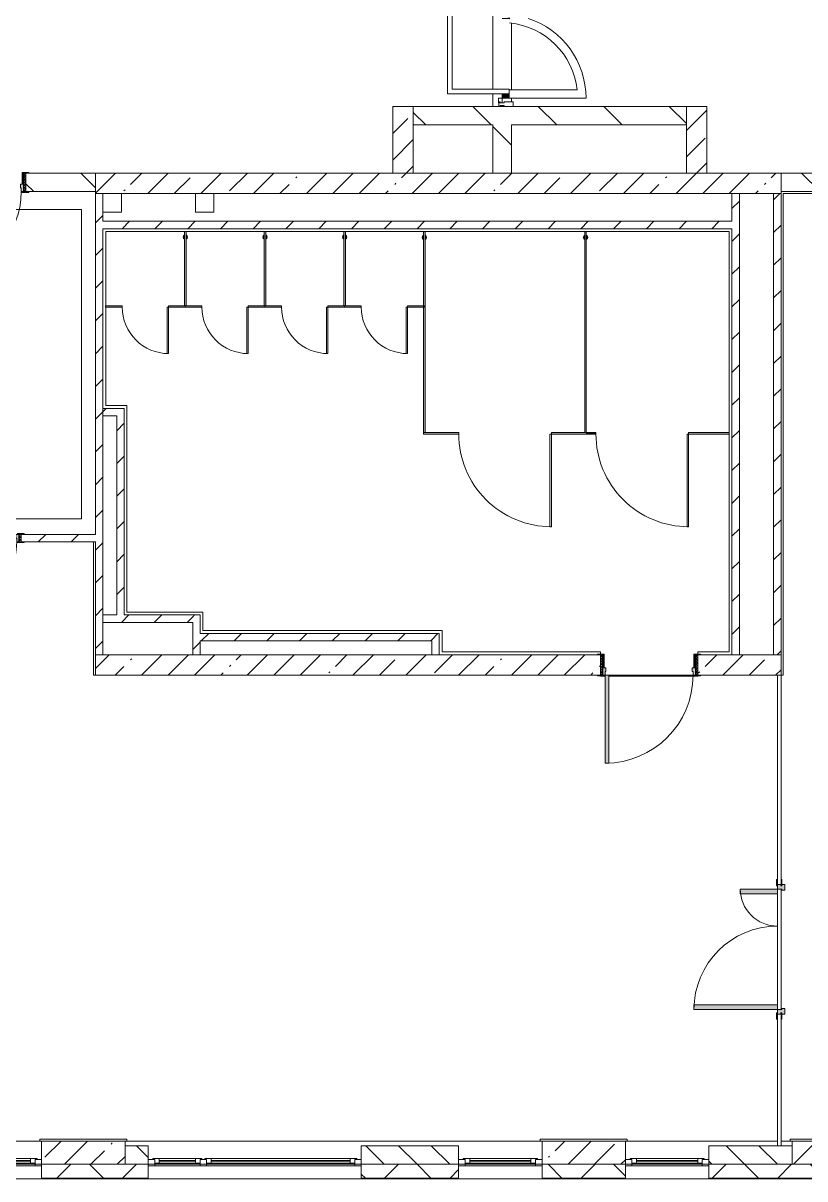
# Model space of a CAD drawing. Header units: millimetres. Extents: x 35316 to 242799, y -8553 to 29000.
# Drawn here: x 201357 to 209794, y -258 to 12219 of the extents above; entities that cross this region are included whole.
import ezdxf

# ---------------------------------------------------------------- set-up
doc = ezdxf.new("R2010")
doc.units = ezdxf.units.MM
for name, color, linetype, lineweight in [('A-DETL-2', 7, 'Continuous', 5), ('A-DOOR-7', 7, 'Continuous', 5), ('A-GENM-6', 7, 'Continuous', 5), ('A-GLAZ-2', 7, 'Continuous', 5), ('A-GLAZ-CWMG-3', 7, 'Continuous', 5), ('A-WALL', 7, 'Continuous', 9), ('A-WALL-2', 7, 'Continuous', 5), ('I-WALL-5', 7, 'Continuous', 5), ('S-COLS-2', 7, 'Continuous', 5)]:
    doc.layers.add(name, color=color, linetype=linetype, lineweight=lineweight)
for name, color, linetype, lineweight, true_color in [('A-DETL-GENF-6', 7, 'Continuous', 5, 0xaaaaaa), ('A-DETL-GENF-8', 7, 'Continuous', 5, 0xe2e2e2), ('A-DOOR-3', 7, 'Continuous', 5, 0xaaaaaa), ('A-DOOR-4', 7, 'Continuous', 5, 0xe2e2e2), ('A-DOOR-FRAM-2', 7, 'Continuous', 5, 0xe2e2e2), ('A-DOOR-FRAM-3', 7, 'Continuous', 5, 0xaaaaaa), ('A-FLOR-3', 7, 'Continuous', 5, 0xaaaaaa), ('A-GENM-9', 7, 'Continuous', 5, 0xe2ddcd)]:
    doc.layers.add(name, color=color, linetype=linetype, lineweight=lineweight, true_color=true_color)
pattern_1 = [(45, (107926.8, 0), (-176.7767, 176.7767), [])]
pattern_2 = [(45, (107926.8, 0), (-285.1231, 285.1231), []), (45, (108211.92, 0), (-285.1231, 285.1231), [504.031, -100.806, 16.764, -84.042])]
pattern_3 = [(135, (107926.8, 0), (-353.5534, -353.5534), [])]

# ---------------------------------------------------------------- blocks, each defined once
blk = doc.blocks.new('BSC_Колонна _Прямоугольная - 250х900-23282983-3_3_2_птичка')
at = {"layer": 'S-COLS-2'}
h = blk.add_hatch(dxfattribs=at)
h.set_pattern_fill('FP_132', color=256, style=0, pattern_type=2)
h.set_pattern_definition([(45, (-99480, -25), (-285.1231, 285.1231), []), (45, (-99194.88, -25), (-285.1231, 285.1231), [504.031, -100.806, 16.764, -84.042])])
h.paths.add_polyline_path([(450, -125), (450, 125), (-450, 125), (-450, -125), (-19, -125)])
for p, q in [((450, 125), (-450, 125)), ((-450, 125), (-450, -125)), ((450, -125), (450, 125)), ((-450, -125), (450, -125))]:
    blk.add_line(p, q, dxfattribs=at)
blk = doc.blocks.new('110_Дверь_СКБ_1Ст_Внутренняя1 - Д-7а_л__950x2100h_Туалет-V149-3_3_2_птичка')
at = {"layer": 'A-DOOR-3'}
h = blk.add_hatch(dxfattribs=at)
h.set_pattern_fill('FP_134', color=256, style=0, pattern_type=2)
h.set_pattern_definition([(135, (1776.41, 174.685), (-14.14214, -14.14214), []), (225, (1776.41, 174.685), (14.14214, -14.14214), [])])
h.paths.add_polyline_path([(537.5, 110), (512.5, 110), (512.5, -110), (537.5, -110)])
at = {"layer": 'A-DOOR-4'}
h = blk.add_hatch(color=256, dxfattribs=at)
h.paths.add_polyline_path([(487.5, 110), (487.5, 70), (477.5, 70), (477.5, 30), (512.5, 30), (512.5, 110)])
h.paths.add_polyline_path([(-462.5, 110), (-487.5, 110), (-487.5, 30), (-452.5, 30), (-452.5, 70), (-462.5, 70)])
at = {"layer": 'A-DOOR-FRAM-2'}
for points in [[(447.5, 1060), (447.5, 110), (487.5, 110), (487.5, 1060)], [(-542.5, 118), (-542.5, 110), (-472.5, 110), (-472.5, 118)], [(-472.5, 30), (-487.5, 30), (-487.5, -110), (-472.5, -110)], [(567.5, 118), (497.5, 118), (497.5, 110), (567.5, 110)], [(512.5, 30), (497.5, 30), (497.5, -110), (512.5, -110)], [(-542.5, -110), (-542.5, -118), (-472.5, -118), (-472.5, -110)], [(567.5, -110), (497.5, -110), (497.5, -118), (567.5, -118)]]:
    blk.add_hatch(color=256, dxfattribs=at).paths.add_polyline_path(points)
at = {"layer": 'A-DOOR-FRAM-3'}
h = blk.add_hatch(dxfattribs=at)
h.set_pattern_fill('FP_135', color=256, style=0, pattern_type=2)
h.set_pattern_definition([(45, (-346.384, 174.685), (-14.1421, 14.1421), []), (135, (-346.384, 174.685), (-14.1421, -14.1421), [])])
h.paths.add_polyline_path([(-487.5, 110), (-512.5, 110), (-512.5, -110), (-487.5, -110)])
at = {"layer": 'A-DOOR-3'}
for p, q in [((487.5, 1060), (447.5, 1060)), ((447.5, 1060), (447.5, 110)), ((487.5, 110), (487.5, 1060)), ((447.5, 110), (487.5, 110))]:
    blk.add_line(p, q, dxfattribs=at)
blk.add_arc((487.5, 110), 950, 90, 180, dxfattribs=at)
at = {"layer": 'A-DOOR-FRAM-3'}
for p, q in [((-472.5, 118), (-542.5, 118)), ((-542.5, 118), (-542.5, 110)), ((-542.5, 110), (-472.5, 110)), ((-487.5, 110), (-512.5, 110)), ((-512.5, 110), (-512.5, -110)), ((-462.5, 110), (-487.5, 110)), ((-487.5, 110), (-487.5, 30)), ((-487.5, -110), (-487.5, 110)), ((-472.5, 110), (-487.5, 110)), ((-487.5, 110), (-487.5, 109)), ((-487.5, 109), (-472.5, 109)), ((-487.5, 30), (-452.5, 30)), ((-472.5, 30), (-487.5, 30)), ((-487.5, 30), (-487.5, -110)), ((-472.5, 110), (-472.5, 118)), ((-472.5, 109), (-472.5, 110)), ((-472.5, -110), (-472.5, 30)), ((-462.5, 70), (-462.5, 110)), ((-452.5, 70), (-462.5, 70)), ((-452.5, 30), (-452.5, 70)), ((487.5, 70), (477.5, 70)), ((477.5, 70), (477.5, 30)), ((477.5, 30), (512.5, 30)), ((487.5, 110), (487.5, 70)), ((512.5, 110), (487.5, 110)), ((567.5, 118), (497.5, 118)), ((497.5, 118), (497.5, 110)), ((512.5, 110), (497.5, 110)), ((497.5, 110), (497.5, 109)), ((497.5, 110), (567.5, 110)), ((497.5, 109), (512.5, 109)), ((512.5, 30), (497.5, 30)), ((497.5, 30), (497.5, -110)), ((512.5, 30), (512.5, 110)), ((537.5, 110), (512.5, 110)), ((512.5, 110), (512.5, -110)), ((512.5, 109), (512.5, 110)), ((512.5, -110), (512.5, 30)), ((537.5, -110), (537.5, 110)), ((567.5, 110), (567.5, 118)), ((-472.5, -110), (-542.5, -110)), ((-542.5, -110), (-542.5, -118)), ((-542.5, -118), (-472.5, -118)), ((-512.5, -110), (-487.5, -110)), ((-487.5, -110), (-472.5, -110)), ((-472.5, -118), (-472.5, -110)), ((497.5, -110), (512.5, -110)), ((567.5, -110), (497.5, -110)), ((497.5, -110), (497.5, -118)), ((497.5, -118), (567.5, -118)), ((512.5, -110), (537.5, -110)), ((567.5, -118), (567.5, -110))]:
    blk.add_line(p, q, dxfattribs=at)
blk = doc.blocks.new('BSC_Колонна _Прямоугольная - 250х900-V150-3_3_2_птичка')
at = {"layer": 'S-COLS-2'}
h = blk.add_hatch(dxfattribs=at)
h.set_pattern_fill('FP_136', color=256, style=0, pattern_type=2)
h.set_pattern_definition([(45, (-94080, -25), (-285.1231, 285.1231), []), (45, (-93794.88, -25), (-285.1231, 285.1231), [504.031, -100.806, 16.764, -84.042])])
h.paths.add_polyline_path([(450, -125), (450, 125), (-450, 125), (-450, -125), (82, -125)])
for p, q in [((450, 125), (-450, 125)), ((-450, 125), (-450, -125)), ((450, -125), (450, 125)), ((-450, -125), (450, -125))]:
    blk.add_line(p, q, dxfattribs=at)
blk = doc.blocks.new('BSC_Колонна _Прямоугольная - 250х900-V151-3_3_2_птичка')
at = {"layer": 'S-COLS-2'}
h = blk.add_hatch(dxfattribs=at)
h.set_pattern_fill('FP_137', color=256, style=0, pattern_type=2)
h.set_pattern_definition([(45, (-102180, -25), (-285.1231, 285.1231), []), (45, (-101894.88, -25), (-285.1231, 285.1231), [504.031, -100.806, 16.764, -84.042])])
h.paths.add_polyline_path([(450, -125), (450, 125), (-450, 125), (-450, -125)])
for p, q in [((450, 125), (-450, 125)), ((-450, 125), (-450, -125)), ((450, -125), (450, 125)), ((-450, -125), (450, -125))]:
    blk.add_line(p, q, dxfattribs=at)
blk = doc.blocks.new('120_Окно_СКБ_2Ст_Фрамуга сверху - 120_Окно_СКБ_2Ст_2300х2500_h_ ДОО-19727959-3_3_2_птичка')
at = {"layer": 'A-GLAZ-2'}
for p, q in [((-1150, -127), (-1150, -57)), ((-1150, -57), (-1080, -57)), ((1150, -57), (-1150, -57)), ((-1080, -57), (-1080, -127)), ((-1080, -57), (1080, -57)), ((520, -87), (-1080, -87)), ((-1080, -87), (-1080, -127)), ((-1030, -137), (-1030, -87)), ((-1030, -107), (470, -107)), ((470, -117), (-1030, -117)), ((470, -137), (470, -87)), ((520, -127), (520, -57)), ((520, -57), (590, -57)), ((520, -127), (520, -87)), ((590, -57), (590, -127)), ((1080, -87), (590, -87)), ((590, -87), (590, -127)), ((640, -137), (640, -87)), ((640, -107), (1030, -107)), ((1030, -117), (640, -117)), ((1030, -137), (1030, -87)), ((1080, -127), (1080, -57)), ((1080, -57), (1150, -57)), ((1080, -127), (1080, -87)), ((1150, -57), (1150, -127)), ((-1080, -127), (-1150, -127)), ((-1150, -127), (-1100, -127)), ((-1080, -127), (-1100, -127)), ((-1100, -127), (-1100, -137)), ((-1100, -137), (540, -137)), ((540, -137), (-1100, -137)), ((590, -127), (520, -127)), ((540, -127), (520, -127)), ((540, -127), (570, -127)), ((540, -127), (570, -127)), ((540, -137), (540, -127)), ((590, -127), (570, -127)), ((570, -127), (570, -137)), ((570, -137), (1100, -137)), ((1100, -137), (570, -137)), ((1150, -127), (1080, -127)), ((1100, -127), (1080, -127)), ((1100, -127), (1150, -127)), ((1100, -137), (1100, -127))]:
    blk.add_line(p, q, dxfattribs=at)
blk = doc.blocks.new('120_Окно_СКБ_1Ст - 120_Окно_СКБ_1Ст 900х2500_h_ с форточкой-V153-3_3_2_птичка')
at = {"layer": 'A-GLAZ-2'}
for p, q in [((-450, -127), (-450, -57)), ((-450, -57), (-380, -57)), ((450, -57), (-450, -57)), ((-380, -57), (-380, -127)), ((380, -87), (-380, -87)), ((-380, -87), (-380, -127)), ((-330, -137), (-330, -87)), ((-330, -107), (330, -107)), ((330, -117), (-330, -117)), ((330, -137), (330, -87)), ((380, -127), (380, -57)), ((380, -57), (450, -57)), ((380, -127), (380, -87)), ((450, -57), (450, -127)), ((-380, -127), (-450, -127)), ((-450, -127), (-400, -127)), ((-380, -127), (-400, -127)), ((-400, -127), (-400, -137)), ((-400, -137), (400, -137)), ((400, -137), (-400, -137)), ((450, -127), (380, -127)), ((400, -127), (380, -127)), ((400, -127), (450, -127)), ((400, -137), (400, -127))]:
    blk.add_line(p, q, dxfattribs=at)
blk = doc.blocks.new('120_Окно_СКБ_1Ст - 120_Окно_СКБ_1Ст 900х2500_h_ с форточкой-22876038-3_3_2_птичка')
at = {"layer": 'A-GLAZ-2'}
for p, q in [((-450, -127), (-450, -57)), ((-450, -57), (-380, -57)), ((450, -57), (-450, -57)), ((-380, -57), (-380, -127)), ((380, -87), (-380, -87)), ((-380, -87), (-380, -127)), ((-330, -137), (-330, -87)), ((-330, -107), (330, -107)), ((330, -117), (-330, -117)), ((330, -137), (330, -87)), ((380, -127), (380, -57)), ((380, -57), (450, -57)), ((380, -127), (380, -87)), ((450, -57), (450, -127)), ((-380, -127), (-450, -127)), ((-450, -127), (-400, -127)), ((-380, -127), (-400, -127)), ((-400, -127), (-400, -137)), ((-400, -137), (400, -137)), ((400, -137), (-400, -137)), ((450, -127), (380, -127)), ((400, -127), (380, -127)), ((400, -127), (450, -127)), ((400, -137), (400, -127))]:
    blk.add_line(p, q, dxfattribs=at)
blk = doc.blocks.new('110_Дверь_СКБ_1Ст_Внутренняя1 - Д-8 950x2100h_охрана-V124-3_3_2_птичка')
at = {"layer": 'A-DOOR-3'}
h = blk.add_hatch(dxfattribs=at)
h.set_pattern_fill('FP_21', color=256, style=0, pattern_type=2)
h.set_pattern_definition([(135, (1826.41, 164.685), (-14.14214, -14.14214), []), (225, (1826.41, 164.685), (14.14214, -14.14214), [])])
h.paths.add_polyline_path([(487, 100), (462, 100), (462, -100), (487, -100)])
at = {"layer": 'A-DOOR-4'}
h = blk.add_hatch(color=256, dxfattribs=at)
h.paths.add_polyline_path([(437, 100), (437, 60), (427, 60), (427, 20), (462, 20), (462, 100), (443, 100)])
h.paths.add_polyline_path([(-438, 100), (-438, 20), (-403, 20), (-403, 60), (-413, 60), (-413, 100)])
at = {"layer": 'A-DOOR-FRAM-2'}
for points in [[(397, 950), (397, 100), (437, 100), (437, 950)], [(-493, 108), (-493, 100), (-423, 100), (-423, 108)], [(-423, 20), (-438, 20), (-438, -100), (-423, -100)], [(517, 108), (447, 108), (447, 100), (517, 100)], [(462, 20), (447, 20), (447, -100), (462, -100)], [(-493, -100), (-493, -108), (-423, -108), (-423, -100)], [(447, -100), (447, -108), (517, -108), (517, -100)]]:
    blk.add_hatch(color=256, dxfattribs=at).paths.add_polyline_path(points)
at = {"layer": 'A-DOOR-FRAM-3'}
h = blk.add_hatch(dxfattribs=at)
h.set_pattern_fill('FP_114', color=256, style=0, pattern_type=2)
h.set_pattern_definition([(45, (-296.384, 164.685), (-14.1421, 14.1421), []), (135, (-296.384, 164.685), (-14.1421, -14.1421), [])])
h.paths.add_polyline_path([(-438, 100), (-463, 100), (-463, -100), (-438, -100)])
at = {"layer": 'A-DOOR-3'}
for p, q in [((437, 950), (397, 950)), ((397, 950), (397, 100)), ((437, 100), (437, 950)), ((397, 100), (437, 100))]:
    blk.add_line(p, q, dxfattribs=at)
blk.add_arc((437, 100), 850, 90, 180, dxfattribs=at)
at = {"layer": 'A-DOOR-FRAM-3'}
for p, q in [((-423, 108), (-493, 108)), ((-493, 108), (-493, 100)), ((-493, 100), (-423, 100)), ((-438, 100), (-463, 100)), ((-463, 100), (-463, -100)), ((-413, 100), (-438, 100)), ((-438, 100), (-438, 20)), ((-438, -100), (-438, 100)), ((-423, 100), (-438, 100)), ((-438, 100), (-438, 99)), ((-438, 99), (-423, 99)), ((-438, 20), (-403, 20)), ((-423, 20), (-438, 20)), ((-438, 20), (-438, -100)), ((-423, 100), (-423, 108)), ((-423, 99), (-423, 100)), ((-423, -100), (-423, 20)), ((-413, 60), (-413, 100)), ((-403, 60), (-413, 60)), ((-403, 20), (-403, 60)), ((437, 60), (427, 60)), ((427, 60), (427, 20)), ((427, 20), (462, 20)), ((437, 100), (437, 60)), ((462, 100), (437, 100)), ((517, 108), (447, 108)), ((447, 108), (447, 100)), ((462, 100), (447, 100)), ((447, 100), (447, 99)), ((447, 100), (517, 100)), ((447, 99), (462, 99)), ((462, 20), (447, 20)), ((447, 20), (447, -100)), ((462, 20), (462, 100)), ((487, 100), (462, 100)), ((462, 100), (462, -100)), ((462, 99), (462, 100)), ((462, -100), (462, 20)), ((487, -100), (487, 100)), ((517, 100), (517, 108)), ((-423, -100), (-493, -100)), ((-493, -100), (-493, -108)), ((-493, -108), (-423, -108)), ((-463, -100), (-438, -100)), ((-438, -100), (-423, -100)), ((-423, -108), (-423, -100)), ((447, -100), (462, -100)), ((517, -100), (447, -100)), ((447, -100), (447, -108)), ((447, -108), (517, -108)), ((462, -100), (487, -100)), ((517, -108), (517, -100))]:
    blk.add_line(p, q, dxfattribs=at)
blk = doc.blocks.new('110_Дверь_СКБ_1Ст_Внутренняя1 - Д-8 950x2100h_охрана-V154-3_3_2_птичка')
at = {"layer": 'A-DOOR-3'}
h = blk.add_hatch(dxfattribs=at)
h.set_pattern_fill('FP_138', color=256, style=0, pattern_type=2)
h.set_pattern_definition([(135, (1826.41, 104.685), (-14.14214, -14.14214), []), (225, (1826.41, 104.685), (14.14214, -14.14214), [])])
h.paths.add_polyline_path([(487, 40), (462, 40), (462, -40), (487, -40)])
at = {"layer": 'A-DOOR-4'}
h = blk.add_hatch(color=256, dxfattribs=at)
h.paths.add_polyline_path([(437, 40), (437, 0), (427, 0), (427, -40), (462, -40), (462, 40)])
h.paths.add_polyline_path([(-413, 40), (-438, 40), (-438, -40), (-403, -40), (-403, 0), (-413, 0)])
at = {"layer": 'A-DOOR-FRAM-2'}
for points in [[(397, 890), (397, 40), (437, 40), (437, 890)], [(-493, 48), (-493, 40), (-423, 40), (-423, 48)], [(517, 48), (447, 48), (447, 40), (517, 40)], [(-423, -40), (-493, -40), (-493, -48), (-423, -48)], [(447, -40), (447, -48), (517, -48), (517, -40)]]:
    blk.add_hatch(color=256, dxfattribs=at).paths.add_polyline_path(points)
at = {"layer": 'A-DOOR-FRAM-3'}
h = blk.add_hatch(dxfattribs=at)
h.set_pattern_fill('FP_139', color=256, style=0, pattern_type=2)
h.set_pattern_definition([(45, (-296.384, 104.685), (-14.1421, 14.1421), []), (135, (-296.384, 104.685), (-14.1421, -14.1421), [])])
h.paths.add_polyline_path([(-438, 40), (-463, 40), (-463, -40), (-438, -40)])
at = {"layer": 'A-DOOR-3'}
for p, q in [((437, 890), (397, 890)), ((397, 890), (397, 40)), ((437, 40), (437, 890)), ((397, 40), (437, 40))]:
    blk.add_line(p, q, dxfattribs=at)
blk.add_arc((437, 40), 850, 90, 180, dxfattribs=at)
at = {"layer": 'A-DOOR-FRAM-3'}
for p, q in [((-423, 48), (-493, 48)), ((-493, 48), (-493, 40)), ((-493, 40), (-423, 40)), ((-438, 40), (-463, 40)), ((-463, 40), (-463, -40)), ((-413, 40), (-438, 40)), ((-438, 40), (-438, -40)), ((-438, -40), (-438, 40)), ((-423, 40), (-438, 40)), ((-438, 40), (-438, 39)), ((-438, 39), (-423, 39)), ((-423, 40), (-423, 48)), ((-423, 39), (-423, 40)), ((-413, 0), (-413, 40)), ((-403, 0), (-413, 0)), ((-403, -40), (-403, 0)), ((437, 0), (427, 0)), ((427, 0), (427, -40)), ((437, 40), (437, 0)), ((462, 40), (437, 40)), ((517, 48), (447, 48)), ((447, 48), (447, 40)), ((462, 40), (447, 40)), ((447, 40), (447, 39)), ((447, 40), (517, 40)), ((447, 39), (462, 39)), ((462, -40), (462, 40)), ((487, 40), (462, 40)), ((462, 40), (462, -40)), ((462, 39), (462, 40)), ((487, -40), (487, 40)), ((517, 40), (517, 48)), ((-423, -40), (-493, -40)), ((-493, -40), (-493, -48)), ((-493, -48), (-423, -48)), ((-463, -40), (-438, -40)), ((-423, -39), (-438, -39)), ((-438, -39), (-438, -40)), ((-438, -40), (-403, -40)), ((-438, -40), (-423, -40)), ((-423, -40), (-423, -39)), ((-423, -48), (-423, -40)), ((427, -40), (462, -40)), ((462, -39), (447, -39)), ((447, -39), (447, -40)), ((447, -40), (462, -40)), ((517, -40), (447, -40)), ((447, -40), (447, -48)), ((447, -48), (517, -48)), ((462, -40), (462, -39)), ((462, -40), (487, -40)), ((517, -48), (517, -40))]:
    blk.add_line(p, q, dxfattribs=at)
blk = doc.blocks.new('131_Сантехническая перегородка 7 - СП-1-V256-3_3_2_птичка')
at = {"layer": 'A-GENM-9'}
blk.add_hatch(color=256, dxfattribs=at).paths.add_polyline_path([(2166, 8), (-4, 8), (-4, -8), (2166, -8)])
at = {"layer": 'A-GENM-6'}
for p, q in [((2166, 8), (-4, 8)), ((-4, 8), (-4, -8)), ((2166, -8), (2166, 8)), ((-4, -8), (2166, -8))]:
    blk.add_line(p, q, dxfattribs=at)
at = {"layer": 'A-GENM-6', "flags": 128}
for points in [[(71, 8), (71, 9), (71, 9), (70, 9), (70, 10), (70, 10), (69, 11), (69, 11), (68, 12), (68, 12), (67, 12), (67, 13), (66, 13), (66, 13), (65, 14), (65, 14), (64, 14), (64, 14), (63, 14), (62, 15), (62, 15), (61, 15), (61, 15), (60, 15), (59, 15), (59, 15), (58, 15), (58, 15), (57, 15), (56, 15), (56, 15), (55, 15), (55, 15), (54, 14), (54, 14), (53, 14), (52, 14), (52, 13), (51, 13), (51, 13), (50, 13), (50, 12), (49, 12), (49, 11), (48, 11), (48, 11), (48, 10), (47, 10), (47, 9), (46, 9), (46, 8), (46, 8)], [(46, -8), (46, -9), (47, -9), (47, -9), (47, -10), (48, -10), (48, -11), (49, -11), (49, -12), (50, -12), (50, -12), (51, -13), (51, -13), (52, -13), (52, -14), (53, -14), (53, -14), (54, -14), (54, -14), (55, -15), (56, -15), (56, -15), (57, -15), (57, -15), (58, -15), (59, -15), (59, -15), (60, -15), (60, -15), (61, -15), (62, -15), (62, -15), (63, -15), (63, -14), (64, -14), (64, -14), (65, -14), (66, -13), (66, -13), (67, -13), (67, -13), (68, -12), (68, -12), (69, -11), (69, -11), (69, -11), (70, -10), (70, -10), (71, -9), (71, -9), (71, -8), (71, -8)]]:
    blk.add_lwpolyline(points, dxfattribs=at)
at = {"layer": 'A-GENM-6'}
for radius, start, end in [(24.6, 19.9113, 160.0887), (17.6, 45, 135), (17.6, 45, 135), (15.1, 45, 135), (24.6, 199.9113, 340.0887), (17.6, 225, 315), (17.6, 225, 315), (15.1, 225, 315)]:
    blk.add_arc((59, 0), radius, start, end, dxfattribs=at)
blk = doc.blocks.new('131_Сантехническая перегородка 6 - СП-1-V257-3_3_2_птичка')
at = {"layer": 'A-GENM-9'}
blk.add_hatch(color=256, dxfattribs=at).paths.add_polyline_path([(800, 8), (0, 8), (0, -8), (800, -8)])
at = {"layer": 'A-GENM-6'}
for p, q in [((800, 8), (0, 8)), ((0, 8), (0, -8)), ((800, -8), (800, 8)), ((0, -8), (800, -8))]:
    blk.add_line(p, q, dxfattribs=at)
at = {"layer": 'A-GENM-6', "flags": 128}
for points in [[(71, 8), (71, 9), (71, 9), (70, 9), (70, 10), (70, 10), (69, 11), (69, 11), (68, 12), (68, 12), (67, 12), (67, 13), (66, 13), (66, 13), (65, 14), (65, 14), (64, 14), (64, 14), (63, 14), (62, 15), (62, 15), (61, 15), (61, 15), (60, 15), (59, 15), (59, 15), (58, 15), (58, 15), (57, 15), (56, 15), (56, 15), (55, 15), (55, 15), (54, 14), (54, 14), (53, 14), (52, 14), (52, 13), (51, 13), (51, 13), (50, 13), (50, 12), (49, 12), (49, 11), (48, 11), (48, 11), (48, 10), (47, 10), (47, 9), (46, 9), (46, 8), (46, 8)], [(46, -8), (46, -9), (47, -9), (47, -9), (47, -10), (48, -10), (48, -11), (49, -11), (49, -12), (50, -12), (50, -12), (51, -13), (51, -13), (52, -13), (52, -14), (53, -14), (53, -14), (54, -14), (54, -14), (55, -15), (56, -15), (56, -15), (57, -15), (57, -15), (58, -15), (59, -15), (59, -15), (60, -15), (60, -15), (61, -15), (62, -15), (62, -15), (63, -15), (63, -14), (64, -14), (64, -14), (65, -14), (66, -13), (66, -13), (67, -13), (67, -13), (68, -12), (68, -12), (69, -11), (69, -11), (69, -11), (70, -10), (70, -10), (71, -9), (71, -9), (71, -8), (71, -8)]]:
    blk.add_lwpolyline(points, dxfattribs=at)
at = {"layer": 'A-GENM-6'}
for radius, start, end in [(24.6, 19.9113, 160.0887), (17.6, 45, 135), (17.6, 45, 135), (15.1, 45, 135), (24.6, 199.9113, 340.0887), (17.6, 225, 315), (17.6, 225, 315), (15.1, 225, 315)]:
    blk.add_arc((59, 0), radius, start, end, dxfattribs=at)
blk = doc.blocks.new('131_Сантехническая перегородка_Дверь МГН - СД-1-V258-3_3_2_птичка')
at = {"layer": 'A-GENM-9'}
for points in [[(-370, 8), (-370, -8), (10, -8), (10, 8)], [(1010, 8), (1010, -8), (1390, -8), (1390, 8)]]:
    blk.add_hatch(color=256, dxfattribs=at).paths.add_polyline_path(points)
at = {"layer": 'A-DOOR-7'}
for p, q in [((10, 1008), (26, 1008)), ((10, 8), (10, 1008)), ((26, 8), (26, 1008)), ((10, 8), (26, 8))]:
    blk.add_line(p, q, dxfattribs=at)
blk.add_arc((10, 8), 1000, 360, 90, dxfattribs=at)
at = {"layer": 'A-GENM-6'}
for p, q in [((10, 8), (-370, 8)), ((-370, 8), (-370, -8)), ((10, -8), (10, 8)), ((1390, 8), (1010, 8)), ((1010, 8), (1010, -8)), ((1390, -8), (1390, 8)), ((-370, -8), (10, -8)), ((1010, -8), (1390, -8))]:
    blk.add_line(p, q, dxfattribs=at)
blk = doc.blocks.new('131_Сантехническая перегородка_Дверь 5 - СД-1-V259-3_3_2_птичка')
at = {"layer": 'A-GENM-9'}
for points in [[(70, 8), (70, -8), (250, -8), (250, 8)], [(750, 8), (750, -8), (930, -8), (930, 8)]]:
    blk.add_hatch(color=256, dxfattribs=at).paths.add_polyline_path(points)
at = {"layer": 'A-DOOR-7'}
for p, q in [((266, 508), (250, 508)), ((250, 8), (250, 508)), ((266, 8), (266, 508)), ((266, 8), (250, 8))]:
    blk.add_line(p, q, dxfattribs=at)
blk.add_arc((250, 8), 500, 360, 90, dxfattribs=at)
at = {"layer": 'A-GENM-6'}
for p, q in [((250, 8), (70, 8)), ((70, 8), (70, -8)), ((250, -8), (250, 8)), ((930, 8), (750, 8)), ((750, 8), (750, -8)), ((930, -8), (930, 8)), ((70, -8), (250, -8)), ((750, -8), (930, -8))]:
    blk.add_line(p, q, dxfattribs=at)
blk = doc.blocks.new('131_Сантехническая перегородка_Дверь МГН 2 - СД-1-V260-3_3_2_птичка')
at = {"layer": 'A-GENM-9'}
for points in [[(-430, 8), (-430, -8), (10, -8), (10, 8)], [(1010, 8), (1010, -8), (1110, -8), (1110, 8)]]:
    blk.add_hatch(color=256, dxfattribs=at).paths.add_polyline_path(points)
at = {"layer": 'A-DOOR-7'}
for p, q in [((10, 1008), (26, 1008)), ((10, 8), (10, 1008)), ((26, 8), (26, 1008)), ((10, 8), (26, 8))]:
    blk.add_line(p, q, dxfattribs=at)
blk.add_arc((10, 8), 1000, 360, 90, dxfattribs=at)
at = {"layer": 'A-GENM-6'}
for p, q in [((10, 8), (-430, 8)), ((-430, 8), (-430, -8)), ((10, -8), (10, 8)), ((1110, 8), (1010, 8)), ((1010, 8), (1010, -8)), ((1110, -8), (1110, 8)), ((-430, -8), (10, -8)), ((1010, -8), (1110, -8))]:
    blk.add_line(p, q, dxfattribs=at)
blk = doc.blocks.new('Дверь_Витражная_остекление_ - ВВ-7 остекление-32356329-3_3_2_птичка')
at = {"layer": 'A-DETL-GENF-8'}
blk.add_hatch(color=256, dxfattribs=at).paths.add_polyline_path([(-860, -20), (-860, -96), (-815, -96), (-815, -20)])
h = blk.add_hatch(color=256, dxfattribs=at)
h.paths.add_polyline_path([(865, -100), (900, -100), (900, -40), (910, -40), (910, -20), (865, -20), (865, -40)])
h.paths.add_polyline_path([(900, -880), (910, -880), (910, -140), (900, -140), (900, -833)])
at = {"layer": 'A-DETL-GENF-6'}
for p, q in [((-815, -20), (-860, -20)), ((-860, -96), (-860, -20)), ((-815, -20), (-860, -20)), ((-860, -20), (-860, -96)), ((865, -100), (865, -20)), ((865, -20), (865, -100)), ((910, -880), (910, -140)), ((910, -880), (910, -140)), ((910, -800), (900, -800)), ((910, -880), (900, -880)), ((900, -880), (910, -880))]:
    blk.add_line(p, q, dxfattribs=at)
at = {"layer": 'A-DOOR-3'}
for p, q in [((-910, 20), (-860, 20)), ((-910, -20), (-910, 20)), ((-860, 20), (-860, -20)), ((860, 20), (910, 20)), ((860, -20), (860, 20)), ((910, 20), (910, -20)), ((-860, -20), (-910, -20)), ((-860, -96), (-860, -20)), ((910, -20), (860, -20))]:
    blk.add_line(p, q, dxfattribs=at)
for centre, start, end in [((-860, -20), 354.5815, 0), ((860, -20), 180, 185.4185)]:
    blk.add_arc(centre, 860, start, end, dxfattribs=at)
blk = doc.blocks.new('Прямоугольный импост - Импост структурный с накладкой - 160мм Темный-32310142-3_3_2_птичка')
at = {"layer": 'A-GLAZ-CWMG-3'}
for p, q in [((-50, 0), (-50, 17)), ((-50, 17), (0, 17)), ((-40, 0), (-50, 0)), ((-40, -40), (-40, 0)), ((0, 0), (-10, 0)), ((-10, 0), (-10, -40)), ((0, 17), (0, 0)), ((-50, -140), (-50, -40)), ((-50, -40), (-40, -40)), ((-10, -40), (0, -40)), ((0, -40), (0, -140)), ((0, -140), (-50, -140))]:
    blk.add_line(p, q, dxfattribs=at)
blk = doc.blocks.new('110_Дверь_СКБ_2Ст - Д-5_п__в составе перегородки _не входит в спец__-32680317-3_3_2_птичка')
at = {"layer": 'A-DOOR-4'}
h = blk.add_hatch(color=256, dxfattribs=at)
h.paths.add_polyline_path([(712, 60), (652, 60), (652, 30), (662, 30), (662, -20), (712, -20)])
h.paths.add_polyline_path([(-628, 60), (-688, 60), (-688, -20), (-638, -20), (-638, 30), (-628, 30)])
for points in [[(-588, -420), (-588, -20), (-638, -20), (-638, -420)], [(662, -920), (662, -20), (612, -20), (612, -920)]]:
    blk.add_hatch(color=256, dxfattribs=at).paths.add_polyline_path(points)
at = {"layer": 'A-DOOR-FRAM-2'}
for points in [[(-672, 28), (-743, 28), (-743, 20), (-672, 20)], [(768, 28), (698, 28), (698, 20), (768, 20)], [(-672, -20), (-743, -20), (-743, -28), (-672, -28)], [(768, -20), (698, -20), (698, -28), (768, -28)]]:
    blk.add_hatch(color=256, dxfattribs=at).paths.add_polyline_path(points)
at = {"layer": 'A-DOOR-3'}
for p, q in [((-638, -20), (-588, -20)), ((-638, -420), (-638, -20)), ((-588, -20), (-588, -420)), ((612, -20), (662, -20)), ((612, -920), (612, -20)), ((662, -20), (662, -920)), ((-588, -420), (-638, -420)), ((662, -920), (612, -920))]:
    blk.add_line(p, q, dxfattribs=at)
for centre, radius, start, end in [((-638, -20), 400, 270, 0), ((662, -20), 900, 180, 270)]:
    blk.add_arc(centre, radius, start, end, dxfattribs=at)
at = {"layer": 'A-DOOR-FRAM-3'}
for p, q in [((-743, 28), (-672, 28)), ((-743, 20), (-743, 28)), ((-672, 20), (-743, 20)), ((-688, 60), (-628, 60)), ((-688, -20), (-688, 60)), ((-688, 20), (-672, 20)), ((-688, 19), (-688, 20)), ((-672, 19), (-688, 19)), ((-672, 28), (-672, 20)), ((-672, 20), (-672, 19)), ((-638, 30), (-638, -20)), ((-628, 30), (-638, 30)), ((-628, 60), (-628, 30)), ((652, 60), (712, 60)), ((652, 30), (652, 60)), ((662, 30), (652, 30)), ((662, -20), (662, 30)), ((698, 20), (698, 28)), ((698, 28), (768, 28)), ((698, 19), (698, 20)), ((698, 20), (712, 20)), ((768, 20), (698, 20)), ((712, 19), (698, 19)), ((712, 60), (712, -20)), ((712, 20), (712, 19)), ((768, 28), (768, 20)), ((-743, -20), (-672, -20)), ((-743, -28), (-743, -20)), ((-672, -28), (-743, -28)), ((-638, -20), (-688, -20)), ((-672, -20), (-672, -28)), ((712, -20), (662, -20)), ((698, -28), (698, -20)), ((698, -20), (768, -20)), ((768, -28), (698, -28)), ((768, -20), (768, -28))]:
    blk.add_line(p, q, dxfattribs=at)

msp = doc.modelspace()

# ---------------------------------------------------------------- hatches: boundary and pattern name
at = {"layer": 'A-WALL-2'}
h = msp.add_hatch(dxfattribs=at)
h.set_pattern_fill('FP_110', color=256, style=0, pattern_type=2)
h.set_pattern_definition([(135, (107926.8, 0), (-176.7767, -176.7767), [])])
h.paths.add_polyline_path([(229356.8, -100), (229356.8, 100), (229056.8, 100), (229056.8, -100)])
h.paths.add_polyline_path([(217756.8, -100), (217756.8, 100), (216856.8, 100), (216856.8, -100), (216924.9, -100)])
h.paths.add_polyline_path([(227256.8, -100), (227256.8, 100), (226756.8, 100), (226756.8, -100), (226992.2, -100)])
h.paths.add_polyline_path([(218656.8, -100), (219556.8, -100), (219556.8, 100), (218656.8, 100)])
h.paths.add_polyline_path([(221356.8, -100), (221606.8, -100), (221606.8, 100), (221356.8, 100)])
h.paths.add_polyline_path([(223906.8, -100), (224956.8, -100), (224956.8, 100), (223906.8, 100)])
h.paths.add_polyline_path([(209656.8, -100), (209656.8, 100), (208756.8, 100), (208756.8, -100), (209506.8, -100)])
h.paths.add_polyline_path([(210806.8, -100), (210806.8, 100), (210556.8, 100), (210556.8, -100), (210566.6, -100)])
h.paths.add_polyline_path([(205268, -100), (206056.8, -100), (206056.8, 100), (205006.8, 100), (205006.8, -100)])
h.paths.add_polyline_path([(213106.8, -100), (214156.8, -100), (214156.8, 100), (213106.8, 100)])
h.paths.add_polyline_path([(202706.8, -100), (202706.8, 100), (202456.8, 100), (202456.8, -100)])
h.paths.add_polyline_path([(199856.8, -100), (200656.8, -100), (200656.8, 100), (199856.8, 100)])
h = msp.add_hatch(dxfattribs=at)
h.set_pattern_fill('FP_112', color=256, style=0, pattern_type=2)
h.set_pattern_definition([(45, (107926.8, 0), (-353.5534, 353.5534), []), (135, (107926.8, 0), (-353.5534, -353.5534), [])])
h.paths.add_polyline_path([(232820.6, -250), (233006.8, -250), (233006.8, -100), (231656.8, -100), (231656.8, -250)])
h.paths.add_polyline_path([(228581.8, -250), (229356.8, -250), (229356.8, -100), (228156.8, -100), (228156.8, -250)])
h.paths.add_polyline_path([(216856.8, -250), (217756.8, -250), (217756.8, -100), (216856.8, -100)])
h.paths.add_polyline_path([(215056.8, -250), (215956.8, -250), (215956.8, -100), (215056.8, -100)])
h.paths.add_polyline_path([(218656.8, -250), (219556.8, -250), (219556.8, -100), (218656.8, -100)])
h.paths.add_polyline_path([(227256.8, -250), (227256.8, -100), (225856.8, -100), (225856.8, -250), (226992.2, -250)])
h.paths.add_polyline_path([(220456.8, -250), (221606.8, -250), (221606.8, -100), (220456.8, -100)])
h.paths.add_polyline_path([(224342.9, -250), (224956.8, -250), (224956.8, -100), (223906.8, -100), (223906.8, -250)])
h.paths.add_polyline_path([(202706.8, -250), (202706.8, -100), (201556.8, -100), (201556.8, -250), (202456.8, -250)])
h.paths.add_polyline_path([(214156.8, -250), (214156.8, -100), (213106.8, -100), (213106.8, -250), (213745.7, -250)])
h.paths.add_polyline_path([(205006.8, -250), (206056.8, -250), (206056.8, -100), (205006.8, -100)])
h.paths.add_polyline_path([(210806.8, -250), (210806.8, -100), (208756.8, -100), (208756.8, -250), (210566.6, -250)])
h.paths.add_polyline_path([(206956.8, -250), (207856.8, -250), (207856.8, -100), (206956.8, -100)])
h.paths.add_polyline_path([(199856.8, -250), (200656.8, -250), (200656.8, -100), (199856.8, -100)])
h.paths.add_polyline_path([(198956.8, -250), (198956.8, -100), (197136.8, -100), (197136.8, -250), (198909.7, -250)])
at = {"layer": 'I-WALL-5'}
h = msp.add_hatch(dxfattribs=at)
h.set_pattern_fill('FP_111', color=256, style=0, pattern_type=2)
h.set_pattern_definition(pattern_3)
h.paths.add_polyline_path([(206426.8, 10600), (206626.8, 10600), (206626.8, 11320), (206426.8, 11320), (206426.8, 10969)])
h.paths.add_polyline_path([(206426.8, 13220), (206626.8, 13220), (206626.8, 13400), (206426.8, 13400), (206426.8, 13335.9)])
h = msp.add_hatch(dxfattribs=at)
h.set_pattern_fill('FP_108', color=256, style=0, pattern_type=2)
h.set_pattern_definition(pattern_2)
h.paths.add_polyline_path([(205565.8, 10600), (205565.8, 11320), (205345.8, 11320), (205345.8, 10600)])
h = msp.add_hatch(dxfattribs=at)
h.set_pattern_fill('FP_111', color=256, style=0, pattern_type=2)
h.set_pattern_definition(pattern_3)
h.paths.add_polyline_path([(206426.8, 11120), (206426.8, 11320), (205565.8, 11320), (205565.8, 11120), (206327.7, 11120)])
h = msp.add_hatch(dxfattribs=at)
h.set_pattern_fill('FP_111', color=256, style=0, pattern_type=2)
h.set_pattern_definition(pattern_3)
h.paths.add_polyline_path([(208515.8, 11120), (208515.8, 11320), (206626.8, 11320), (206626.8, 11120), (207387.4, 11120)])
h = msp.add_hatch(dxfattribs=at)
h.set_pattern_fill('FP_108', color=256, style=0, pattern_type=2)
h.set_pattern_definition(pattern_2)
h.paths.add_polyline_path([(208735.8, 10600), (208735.8, 11320), (208515.8, 11320), (208515.8, 10600)])
h = msp.add_hatch(dxfattribs=at)
h.set_pattern_fill('FP_111', color=256, style=0, pattern_type=2)
h.set_pattern_definition(pattern_3)
h.paths.add_polyline_path([(209536.8, 10400), (211571.8, 10400), (211571.8, 10600), (209536.8, 10600)])
h.paths.add_polyline_path([(214805.4, 10400), (215056.8, 10400), (215056.8, 10600), (213021.8, 10600), (213021.8, 10400), (213745.7, 10400)])
h.paths.add_polyline_path([(199366.8, 10400), (200436.8, 10400), (200436.8, 10600), (199311.8, 10600), (199311.8, 10400)])
h.paths.add_polyline_path([(197536.8, 10400), (197911.8, 10400), (197911.8, 10600), (197536.8, 10600)])
h.paths.add_polyline_path([(202088.8, 10400), (202136.8, 10400), (202136.8, 10600), (201386.8, 10600), (201386.8, 10400), (201416.8, 10400)])
h = msp.add_hatch(dxfattribs=at)
h.set_pattern_fill('FP_108', color=256, style=0, pattern_type=2)
h.set_pattern_definition(pattern_2)
h.paths.add_polyline_path([(206327.7, 10380), (209536.8, 10380), (209536.8, 10600), (202136.8, 10600), (202136.8, 10380), (205268, 10380)])
h = msp.add_hatch(dxfattribs=at)
h.set_pattern_fill('FP_113', color=256, style=0, pattern_type=2)
h.set_pattern_definition(pattern_1)
h.paths.add_polyline_path([(202216.8, 5400), (202216.8, 10380), (202136.8, 10377.2), (202136.8, 5400)])
h = msp.add_hatch(dxfattribs=at)
h.set_pattern_fill('FP_113', color=256, style=0, pattern_type=2)
h.set_pattern_definition(pattern_1)
h.paths.add_polyline_path([(209006.8, 5400), (209086.8, 5400), (209086.8, 10380), (209006.8, 10377.2), (209006.8, 5643.4)])
h = msp.add_hatch(dxfattribs=at)
h.set_pattern_fill('FP_113', color=256, style=0, pattern_type=2)
h.set_pattern_definition(pattern_1)
h.paths.add_polyline_path([(209506.8, 5400), (209536.8, 5400), (209536.8, 10380), (209456.8, 10377.2), (209456.8, 5400)])
h = msp.add_hatch(dxfattribs=at)
h.set_pattern_fill('FP_113', color=256, style=0, pattern_type=2)
h.set_pattern_definition(pattern_1)
h.paths.add_polyline_path([(209006.8, 10000), (209006.8, 10080), (202216.8, 10080), (202216.8, 10000), (205268, 10000)])
h = msp.add_hatch(dxfattribs=at)
h.set_pattern_fill('FP_113', color=256, style=0, pattern_type=2)
h.set_pattern_definition(pattern_1)
h.paths.add_polyline_path([(202216.8, 7980), (202446.8, 7980), (202446.8, 8060), (202216.8, 8060), (202216.8, 8010.3)])
h = msp.add_hatch(dxfattribs=at)
h.set_pattern_fill('FP_113', color=256, style=0, pattern_type=2)
h.set_pattern_definition(pattern_1)
h.paths.add_polyline_path([(202446.8, 5830), (202446.8, 7980), (202366.8, 7980), (202366.8, 5830)])
h = msp.add_hatch(dxfattribs=at)
h.set_pattern_fill('FP_113', color=256, style=0, pattern_type=2)
h.set_pattern_definition(pattern_1)
h.paths.add_polyline_path([(202088.8, 6620), (202136.8, 6620), (202136.8, 6700), (201336.8, 6700), (201336.8, 6620), (201366.8, 6620)])
h.paths.add_polyline_path([(199969.4, 6620), (200386.8, 6620), (200386.8, 6700), (199956.8, 6700), (199956.8, 6620)])
h = msp.add_hatch(dxfattribs=at)
h.set_pattern_fill('FP_113', color=256, style=0, pattern_type=2)
h.set_pattern_definition(pattern_1)
h.paths.add_polyline_path([(203186.8, 5750), (203186.8, 5830), (202216.8, 5830), (202216.8, 5750), (203148.5, 5750)])
h = msp.add_hatch(dxfattribs=at)
h.set_pattern_fill('FP_113', color=256, style=0, pattern_type=2)
h.set_pattern_definition(pattern_1)
h.paths.add_polyline_path([(203266.8, 5400), (203266.8, 5830), (203186.8, 5830), (203186.8, 5400)])
h = msp.add_hatch(dxfattribs=at)
h.set_pattern_fill('FP_113', color=256, style=0, pattern_type=2)
h.set_pattern_definition(pattern_1)
h.paths.add_polyline_path([(205766.8, 5550), (205766.8, 5630), (203266.8, 5630), (203266.8, 5550), (205268, 5550)])
h = msp.add_hatch(dxfattribs=at)
h.set_pattern_fill('FP_113', color=256, style=0, pattern_type=2)
h.set_pattern_definition(pattern_1)
h.paths.add_polyline_path([(205846.8, 5400), (205846.8, 5630), (205766.8, 5630), (205766.8, 5400)])
h = msp.add_hatch(dxfattribs=at)
h.set_pattern_fill('FP_108', color=256, style=0, pattern_type=2)
h.set_pattern_definition(pattern_2)
h.paths.add_polyline_path([(208666.8, 5180), (209536.8, 5180), (209536.8, 5400), (208636.8, 5400), (208636.8, 5180)])
h.paths.add_polyline_path([(205268, 5180), (207586.8, 5180), (207586.8, 5400), (202136.8, 5400), (202136.8, 5180)])

# ---------------------------------------------------------------- linework, layer by layer
at = {"layer": 'A-DETL-2'}
for p, q in [((200526.8, 10207.5), (201986.8, 10207.5)), ((201986.8, 10207.5), (201986.8, 6867.5)), ((201986.8, 6867.5), (200486.8, 6867.5))]:
    msp.add_line(p, q, dxfattribs=at)
at = {"layer": 'A-FLOR-3'}
for p, q in [((205936.8, 13130), (205936.8, 11455)), ((205986.8, 11505), (205986.8, 13080)), ((206602.8, 11505), (205986.8, 11505)), ((206602.8, 11410), (206602.8, 11505)), ((207336.8, 11500), (206602.8, 11500)), ((205936.8, 11455), (206602.8, 11455)), ((206602.8, 11410), (207431.8, 11410)), ((202416.8, 10380), (202416.8, 10180)), ((203216.8, 10180), (203216.8, 10380)), ((203416.8, 10380), (203416.8, 10180)), ((211571.8, 10380), (209557.8, 10380)), ((209557.8, 10380), (209557.8, 5180)), ((202416.8, 10180), (202216.8, 10180)), ((203416.8, 10180), (203216.8, 10180)), ((205678.3, 9969), (202247.8, 9969)), ((202247.8, 9969), (202247.8, 9168)), ((207418.8, 9969), (205694.3, 9969)), ((208975.8, 9969), (207434.8, 9969)), ((208975.8, 7799), (208975.8, 9969)), ((202247.8, 9152), (202247.8, 8091)), ((202247.8, 8091), (202477.8, 8091)), ((202477.8, 8091), (202477.8, 5861)), ((208975.8, 5431), (208975.8, 7783)), ((202117.8, 5180), (202117.8, 6620)), ((202477.8, 5861), (203297.8, 5861)), ((203297.8, 5861), (203297.8, 5661)), ((203297.8, 5661), (205877.8, 5661)), ((205877.8, 5661), (205877.8, 5431)), ((205877.8, 5431), (207587.8, 5431)), ((207587.8, 5431), (207587.8, 5408)), ((208637.8, 5408), (208637.8, 5431)), ((208637.8, 5431), (208975.8, 5431)), ((202136.8, 5180), (202117.8, 5180)), ((207587.8, 5171), (207636.8, 5171)), ((208586.8, 5180), (207676.8, 5180)), ((207676.8, 5171), (208637.8, 5171)), ((209557.8, 5180), (209536.8, 5180)), ((201536.3, 150), (201536.3, 170)), ((201536.3, 170), (202476.3, 170)), ((202476.3, 170), (202476.3, 150)), ((206936.3, 150), (206936.3, 170)), ((206936.3, 170), (207876.3, 170)), ((207876.3, 170), (207876.3, 150)), ((209636.8, 150), (209636.8, 170)), ((209636.8, 170), (210576.8, 170))]:
    msp.add_line(p, q, dxfattribs=at)
for radius, start, end in [(905, 360, 71.85588), (815, 6.34007, 84.3668)]:
    msp.add_arc((206526.8, 11410), radius, start, end, dxfattribs=at)
at = {"layer": 'A-WALL'}
for p, q in [((205565.8, 11320), (205565.8, 11120)), ((208515.8, 11120), (208515.8, 11320)), ((202136.8, 10600), (202136.8, 10400)), ((206626.8, 10600), (206426.8, 10600)), ((209536.8, 10400), (209536.8, 10600)), ((202136.8, 5400), (202216.8, 5400)), ((209006.8, 5400), (209086.8, 5400)), ((209456.8, 5400), (209536.8, 5400)), ((209536.8, 5180), (209496.8, 5180)), ((209496.8, 100), (209536.8, 100)), ((202456.8, -100), (202706.8, -100)), ((202706.8, -100), (202456.8, -100)), ((205006.8, -100), (206056.8, -100)), ((206056.8, -100), (205006.8, -100)), ((208756.8, -100), (209656.8, -100)), ((209656.8, -100), (208756.8, -100)), ((201556.8, -250), (202706.8, -250)), ((201556.8, -253), (202706.8, -253)), ((205006.8, -250), (206056.8, -250)), ((205006.8, -253), (206056.8, -253)), ((206956.8, -250), (207856.8, -250)), ((206956.8, -253), (207856.8, -253)), ((208756.8, -250), (210806.8, -250)), ((208756.8, -253), (210806.8, -253))]:
    msp.add_line(p, q, dxfattribs=at)
at = {"layer": 'A-WALL-2'}
for p, q in [((202706.8, 100), (202456.8, 100)), ((202706.8, -258), (202706.8, 100)), ((206056.8, 100), (205006.8, 100)), ((205006.8, 100), (205006.8, -258)), ((206056.8, -258), (206056.8, 100)), ((209496.8, 100), (208756.8, 100)), ((208756.8, 100), (208756.8, -258)), ((209656.8, 100), (209536.8, 100)), ((200656.8, -100), (201556.8, -100)), ((201556.8, -100), (201556.8, -258)), ((202706.8, -100), (205006.8, -100)), ((206056.8, -100), (206956.8, -100)), ((206956.8, -100), (206956.8, -258)), ((207856.8, -258), (207856.8, -100)), ((207856.8, -100), (208756.8, -100)), ((197128.8, -258), (205006.8, -258)), ((205006.8, -258), (217756.8, -258))]:
    msp.add_line(p, q, dxfattribs=at)
at = {"layer": 'I-WALL-5'}
for p, q in [((206426.8, 11505), (206426.8, 13080)), ((206626.8, 12217.8), (206626.8, 11500)), ((206426.8, 11320), (206426.8, 11455)), ((206626.8, 11410), (206626.8, 11370)), ((208735.8, 11320), (205345.8, 11320)), ((205345.8, 11320), (205345.8, 10600)), ((208735.8, 10600), (208735.8, 11320)), ((205565.8, 11120), (206426.8, 11120)), ((205565.8, 10600), (205565.8, 11120)), ((206426.8, 11120), (206426.8, 10600)), ((206626.8, 10600), (206626.8, 11120)), ((206626.8, 11120), (208515.8, 11120)), ((208515.8, 11120), (208515.8, 10600)), ((206426.8, 10600), (201416.8, 10600)), ((211541.8, 10600), (206626.8, 10600)), ((201416.8, 10400), (202136.8, 10400)), ((202136.8, 10400), (202136.8, 6700)), ((202136.8, 10380), (209536.8, 10380)), ((202216.8, 10080), (202216.8, 10380)), ((209006.8, 10380), (209006.8, 10080)), ((209086.8, 5400), (209086.8, 10380)), ((209456.8, 10380), (209456.8, 5400)), ((209536.8, 2975), (209536.8, 10400)), ((209536.8, 10400), (211541.8, 10400)), ((209006.8, 10080), (202216.8, 10080)), ((202216.8, 5400), (202216.8, 10000)), ((202216.8, 10000), (209006.8, 10000)), ((209006.8, 10000), (209006.8, 5400)), ((202446.8, 8060), (202216.8, 8060)), ((202446.8, 5830), (202446.8, 8060)), ((202216.8, 7980), (202366.8, 7980)), ((202366.8, 7980), (202366.8, 5830)), ((202136.8, 6700), (201366.8, 6700)), ((201366.8, 6620), (202136.8, 6620)), ((202136.8, 6620), (202136.8, 5180)), ((202366.8, 5830), (202216.8, 5830)), ((202216.8, 5750), (203186.8, 5750)), ((203266.8, 5830), (202446.8, 5830)), ((203186.8, 5750), (203186.8, 5400)), ((203266.8, 5630), (203266.8, 5830)), ((205846.8, 5630), (203266.8, 5630)), ((205846.8, 5400), (205846.8, 5630)), ((203266.8, 5550), (205766.8, 5550)), ((203266.8, 5400), (203266.8, 5550)), ((205766.8, 5550), (205766.8, 5400)), ((207556.8, 5400), (202216.8, 5400)), ((209006.8, 5400), (208666.8, 5400)), ((209456.8, 5400), (209086.8, 5400)), ((202136.8, 5180), (207556.8, 5180)), ((208666.8, 5180), (209496.8, 5180)), ((209496.8, 5180), (209496.8, 2975)), ((209536.8, 2870), (209536.8, 1570)), ((209496.8, 1620), (209496.8, 2820)), ((209496.8, 1465), (209496.8, 100)), ((209536.8, 100), (209536.8, 1465)), ((199956.8, 150), (201556.8, 150)), ((202456.8, 150), (206956.8, 150)), ((207856.8, 150), (209496.8, 150)), ((209536.8, 150), (209656.8, 150))]:
    msp.add_line(p, q, dxfattribs=at)

# ---------------------------------------------------------------- block references
at = {"layer": 'A-DOOR-3'}
for name, p, rotation in [('Дверь_Витражная_остекление_ - ВВ-7 остекление-32356329-3_3_2_птичка', (206506.8, 12270), 89.99999999999993), ('110_Дверь_СКБ_1Ст_Внутренняя1 - Д-8 950x2100h_охрана-V124-3_3_2_птичка', (200924.3, 10500), 180), ('110_Дверь_СКБ_1Ст_Внутренняя1 - Д-8 950x2100h_охрана-V154-3_3_2_птичка', (200874.3, 6660), 180), ('110_Дверь_СКБ_1Ст_Внутренняя1 - Д-7а_л__950x2100h_Туалет-V149-3_3_2_птичка', (208124.3, 5290), 180), ('110_Дверь_СКБ_2Ст - Д-5_п__в составе перегородки _не входит в спец__-32680317-3_3_2_птичка', (209516.8, 2232.5), 270)]:
    msp.add_blockref(name, p, dxfattribs=dict(at, rotation=rotation))
at = {"layer": 'A-GENM-6'}
for name, p, rotation in [('131_Сантехническая перегородка 6 - СП-1-V257-3_3_2_птичка', (203107.4, 9968), 270.0000000000007), ('131_Сантехническая перегородка 6 - СП-1-V257-3_3_2_птичка', (203967.1, 9968), 270.0000000000007), ('131_Сантехническая перегородка 6 - СП-1-V257-3_3_2_птичка', (204826.7, 9968), 270.0000000000007), ('131_Сантехническая перегородка 7 - СП-1-V256-3_3_2_птичка', (205686.3, 9964.9), 269.9999999999999), ('131_Сантехническая перегородка 7 - СП-1-V256-3_3_2_птичка', (207426.8, 9964.9), 269.9999999999999), ('131_Сантехническая перегородка_Дверь 5 - СД-1-V259-3_3_2_птичка', (203176.3, 9160), 180), ('131_Сантехническая перегородка_Дверь 5 - СД-1-V259-3_3_2_птичка', (204036.3, 9160), 180), ('131_Сантехническая перегородка_Дверь 5 - СД-1-V259-3_3_2_птичка', (204896.3, 9160), 180), ('131_Сантехническая перегородка_Дверь 5 - СД-1-V259-3_3_2_птичка', (205756.3, 9160), 180), ('131_Сантехническая перегородка_Дверь МГН - СД-1-V258-3_3_2_птичка', (207068.3, 7791), 180), ('131_Сантехническая перегородка_Дверь МГН 2 - СД-1-V260-3_3_2_птичка', (208548.3, 7791), 180)]:
    msp.add_blockref(name, p, dxfattribs=dict(at, rotation=rotation))
at = {"layer": 'A-GLAZ-2', "rotation": 180}
for name, p in [('120_Окно_СКБ_1Ст - 120_Окно_СКБ_1Ст 900х2500_h_ с форточкой-22876038-3_3_2_птичка', (201106.8, -175)), ('120_Окно_СКБ_2Ст_Фрамуга сверху - 120_Окно_СКБ_2Ст_2300х2500_h_ ДОО-19727959-3_3_2_птичка', (203856.8, -175)), ('120_Окно_СКБ_1Ст - 120_Окно_СКБ_1Ст 900х2500_h_ с форточкой-V153-3_3_2_птичка', (206506.8, -175)), ('120_Окно_СКБ_1Ст - 120_Окно_СКБ_1Ст 900х2500_h_ с форточкой-22876038-3_3_2_птичка', (208306.8, -175))]:
    msp.add_blockref(name, p, dxfattribs=at)
at = {"layer": 'A-GLAZ-CWMG-3', "extrusion": (0, 0, -1), "rotation": 270.0000000000001}
msp.add_blockref('Прямоугольный импост - Импост структурный с накладкой - 160мм Темный-32310142-3_3_2_птичка', (-206506.8, 11320), dxfattribs=at)
at = {"layer": 'S-COLS-2'}
for name, p in [('BSC_Колонна _Прямоугольная - 250х900-V150-3_3_2_птичка', (202006.8, 25)), ('BSC_Колонна _Прямоугольная - 250х900-23282983-3_3_2_птичка', (207406.8, 25)), ('BSC_Колонна _Прямоугольная - 250х900-V151-3_3_2_птичка', (210106.8, 25))]:
    msp.add_blockref(name, p, dxfattribs=at)

doc.saveas('drawing.dxf')
